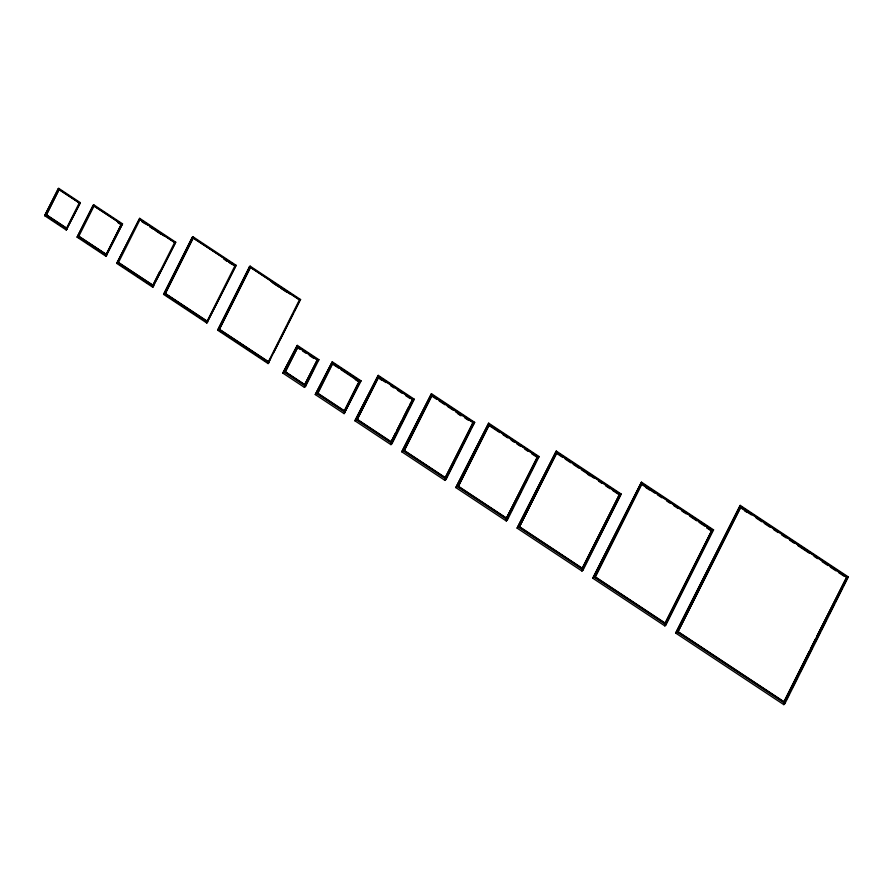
<?xml version="1.0" encoding="UTF-8"?>
<svg xmlns="http://www.w3.org/2000/svg" width="893" height="893" viewBox="0 0 893 893"><rect width="100%" height="100%" fill="white"/><g stroke="black" fill="none" stroke-linecap="round" stroke-linejoin="round"><path stroke-width="1.34" d="M57.967 189.104L44.65 215.693L66.272 230.003L80.359 202.666L58.726 188.356L57.967 189.104L58.369 190.22L59.128 189.472L58.726 188.356L44.65 215.693L46.458 214.789L66.64 228.139L67.042 229.255L45.42 214.945L46.458 214.789M46.38 214.856L59.128 189.472L79.321 202.823L66.484 228.295L46.302 214.934L58.983 189.617L79.243 202.901L80.359 202.666L66.272 230.003L65.87 228.887M92.939 205.513L77.088 237.158L105.921 256.235L122.542 223.842L93.698 204.765L92.939 205.513L93.341 206.618M81.553 239.268L78.126 237.002L77.088 237.158L93.698 204.765L94.111 205.87L78.74 236.399L106.211 254.46L121.426 224.076L93.955 206.026M106.289 254.382L78.897 236.254L77.858 236.411L106.691 255.487L106.289 254.382L121.504 223.998L122.542 223.842L105.921 256.235L105.709 254.94M153.06 285.459L118.389 262.642L140.089 219.455L139.688 218.338L116.737 263.39L152.781 287.245L175.731 242.193L139.688 218.338L116.737 263.39L117.965 263.055M154.623 283.55L152.781 287.245L152.368 286.14L159.758 271.383M152.982 285.537L174.693 242.349L175.731 242.193L155.862 281.094M192.118 237.438L163.586 294.4L206.841 323.02L236.132 265.31L192.877 236.69L192.118 237.438L192.52 238.554M235.093 265.467L193.134 237.951L165.238 293.652L207.053 321.313L235.093 265.467L236.132 265.31L206.841 323.02L206.439 321.915M165.317 293.574L193.29 237.806L192.877 236.69L163.586 294.4L165.395 293.496L207.198 321.167L207.611 322.273L164.357 293.652L165.395 293.496M249.348 266.884L217.658 330.176L268.112 363.574L300.573 299.535L250.118 266.136L249.348 266.884L249.75 268M299.802 300.282L300.573 299.535L299.535 299.691L268.324 361.866L219.31 329.428L250.442 267.331M218.696 330.019L217.658 330.176L250.118 266.136L250.52 267.253L219.31 329.428M270.601 358.606L268.112 363.574L267.71 362.458M273.704 352.4L278.672 342.477M279.922 339.999L286.753 326.347M288.004 323.858L292.971 313.934M294.21 311.445L299.188 301.521M282.824 373.095L297.291 345.39L318.913 359.7L305.596 386.289L304.446 387.406L282.824 373.095L297.291 345.39L297.693 346.495L317.875 359.857L318.913 359.7L317.763 360.817M296.923 347.243L284.242 372.56L297.693 346.495L296.923 347.243L300.282 349.476M285.459 371.812L297.815 347.131L317.283 360.013L304.915 384.693L285.459 371.812L284.767 372.481L297.815 347.131M304.848 384.135L317.283 360.013M305.026 384.716L317.104 360.605M305.194 385.173L285.012 371.812L283.974 371.968L305.596 386.289L305.194 385.173L317.875 359.857L316.725 360.973M304.446 387.406L313.521 369.278M315.262 394.561L332.263 361.799L361.096 380.876L344.095 413.638L315.262 394.561L332.263 361.799L332.665 362.904L360.058 381.032L361.096 380.876M317.294 392.82L331.895 363.652L338.748 368.184M317.45 393.288L344.843 411.416L345.245 412.521L316.412 393.445L317.45 393.288L332.665 362.904L331.515 364.02M332.788 363.529L317.897 393.277L344.564 410.936L359.455 381.188L332.788 363.529L332.096 364.21M344.497 410.367L358.149 383.097M344.843 411.416L360.058 381.032L358.908 382.148M344.095 413.638L359.946 381.992M354.912 420.793L378.241 375.373L414.285 399.227L392.105 443.531L390.944 444.647L354.912 420.793L378.241 375.373L378.643 376.489L413.247 399.383L414.285 399.227L413.135 400.343M356.943 419.04L358.171 416.584M359.41 414.118L368.028 396.905M369.255 394.449L376.031 380.92M377.493 377.605L378.643 376.489L356.843 420.19L378.777 377.114L412.655 399.539L390.732 442.615M391.357 441.365L395.722 432.636M396.972 430.136L401.973 420.156M403.223 417.667L408.213 407.688M409.463 405.199L412.655 399.539M391.547 441.935L412.477 400.131M391.692 442.426L357.1 419.52L356.061 419.677L392.105 443.531L391.692 442.426L413.247 399.383L412.097 400.499M390.944 444.647L396.492 433.574M401.426 423.728L406.36 413.883M409.44 407.733L412.521 401.571M401.761 451.802L431.442 393.724L474.685 422.344L446.165 479.307L445.015 480.423L401.761 451.802L431.442 393.724L431.844 394.829L473.647 422.501L474.685 422.344L471.058 428.417M404.395 450.53L431.966 395.465L473.056 422.657L445.484 477.722L404.395 450.53L403.703 451.199L431.966 395.465M445.406 477.163L473.056 422.657M445.607 477.71L472.888 423.249M445.763 478.201L403.949 450.53L402.91 450.686L446.165 479.307L445.763 478.201L473.647 422.501L472.497 423.617M445.015 480.423L447.493 475.478M448.732 473L453.689 463.087M456.792 456.903L461.759 446.991M462.998 444.513L469.818 430.895M455.821 487.589L488.672 423.17L539.126 456.569L507.436 519.86L506.286 520.976L455.821 487.589L488.672 423.17L489.074 424.287L538.088 456.725L539.126 456.569L537.977 457.685M457.863 485.814L488.304 425.035L499.712 432.569M458.02 486.305L507.034 518.744L507.436 519.86L456.982 486.462L458.02 486.305L489.074 424.287L487.924 425.403M458.377 485.747L489.197 424.912L537.497 456.87L506.063 518.933L537.497 456.87M489.197 424.912L458.455 486.305L506.755 518.264M506.286 520.976L508.15 517.259M511.254 511.053L512.504 508.564M517.471 498.64L520.574 492.434M525.553 482.51L526.792 480.021M531.759 470.098L534.874 463.891M517.092 528.131L556.283 451.065L621.16 493.996L583.129 569.946L581.968 571.062L517.092 528.131L556.283 451.065L556.685 452.171L620.122 494.153L621.16 493.996L581.968 571.062M519.146 526.357L555.915 452.918M519.291 526.859L582.716 568.841L583.129 569.946L518.253 527.015L519.291 526.859L556.685 452.171L555.535 453.298M519.659 526.29L556.808 452.807L619.519 494.309L581.957 569.589L620.122 494.153L618.972 495.269M519.034 527.529L556.808 452.807M592.785 578.217L641.475 482.164L713.563 529.873L666.022 624.81L664.872 625.926L592.785 578.217L641.475 482.164L641.877 483.28L712.525 530.029L713.563 529.873L712.413 530.989M596.055 573.998L612.721 540.723M613.96 538.256L620.747 524.693M621.986 522.226L641.118 484.017M594.972 576.945L665.62 623.694L666.022 624.81L593.934 577.101L594.972 576.945L641.877 483.28L640.727 484.397M642.011 483.906L595.419 576.945L665.341 623.214L711.933 530.174L642.011 483.906L641.319 484.575M665.464 623.214L711.754 530.777M665.62 623.694L712.525 530.029L711.375 531.145M664.872 625.926L711.799 532.228M675.688 633.081L740.219 505.382L848.35 576.934L784.958 703.517L783.808 704.644L675.688 633.081L740.219 505.382L740.632 506.487L847.312 577.09L848.35 576.934L847.2 578.061M689.53 607.742L677.106 632.557L740.632 506.487L690.769 605.253M740.755 507.124L677.62 632.478L740.755 507.124L846.72 577.246L783.585 702.601L809.192 651.477M810.431 648.988L815.432 639.008M816.682 636.519L846.72 577.246M846.542 577.838L783.786 703.159L847.312 577.09L846.162 578.217M783.808 704.644L785.059 702.155M786.298 699.677L789.401 693.47M792.515 687.264L797.482 677.34M800.586 671.134L805.564 661.211M806.803 658.721L811.77 648.798M814.885 642.592L819.852 632.657M821.102 630.179L826.07 620.255M829.173 614.049L834.151 604.115M835.39 601.636L842.222 587.985M843.472 585.507L846.575 579.3M93.531 206.428L94.111 205.87M78.316 236.812L78.897 236.254M139.52 220.013L140.089 219.455L174.693 242.349M174.537 242.505L139.933 219.6M152.368 286.14L153.138 285.392L118.546 262.486L117.508 262.642L153.54 286.497L153.138 285.392M226.789 261.236L223.563 258.78M235.015 265.545L193.134 237.951M299.378 299.836L250.364 267.398M358.774 381.858L359.455 381.188M378.777 377.114L378.085 377.784L381.467 380.027M430.694 395.956L431.844 394.829L403.178 451.278L431.073 395.577L436.878 399.428M536.939 457.841L538.088 456.725L506.264 519.492L537.329 457.473L531.625 453.7M619.519 494.309L581.756 569.031L582.437 568.361L519.726 526.859M711.933 530.174L664.649 623.894L665.341 623.214M78.551 203.571L79.589 203.414M120.734 224.746L121.772 224.589M739.862 507.235L751.46 514.915M756.092 517.985L761.896 521.813M764.207 523.354L770.012 527.194M773.483 529.493L778.127 532.563M781.609 534.862L786.242 537.932M789.725 540.232L794.357 543.301M797.84 545.612L809.438 553.28M814.07 556.35L817.553 558.65M822.196 561.719L827.99 565.559M830.311 567.1L836.105 570.928M838.427 572.469L844.22 576.309M744.673 510.841L746.972 512.37M642.268 484.787L646.9 487.857M649.222 489.386L655.015 493.215M657.326 494.755L661.959 497.814M666.591 500.884L670.063 503.183M673.545 505.483L678.178 508.552M681.649 510.852L686.282 513.91M689.753 516.21L696.707 520.809M699.018 522.338L704.811 526.178M707.122 527.707L710.605 530.007M645.907 487.611L649.345 489.889M706.653 527.819L710.091 530.096M557.076 453.689L562.836 457.495M565.146 459.024L570.906 462.842M573.217 464.371L578.988 468.189M581.287 469.707L587.058 473.524M589.369 475.054L593.979 478.112M598.589 481.16L602.049 483.448M605.51 485.736L610.12 488.795M612.431 490.324L619.351 494.901M587.471 474.228L589.804 475.768M250.52 267.253L299.535 299.691M503.127 434.835L507.682 437.849M511.109 440.115L514.524 442.381M516.801 443.888L520.228 446.154M524.783 449.168L528.209 451.434M270.657 281.206L276.35 284.979M278.638 286.486L290.035 294.031M272.99 283.059L278.75 286.876M281.061 288.406L286.82 292.212M439.2 400.957L445.015 404.808M447.337 406.337L453.142 410.177M455.463 411.718L461.268 415.558M464.751 417.868L468.233 420.179M224.255 258.925L233.553 265.076M229.133 262.475L232.37 264.607M457.529 413.504L460.955 415.77M381.344 379.525L385.955 382.572M390.565 385.631L394.025 387.919M397.485 390.208L402.096 393.255M405.556 395.554L410.177 398.602M142.02 221.352L147.78 225.17M150.091 226.699L155.851 230.517M158.161 232.035L163.932 235.852M141.775 221.509L145.157 223.741M149.667 226.733L153.049 228.965M155.304 230.461L160.941 234.189M94.033 205.948L121.504 223.998L120.923 224.556L117.697 222.424M341.026 369.691L359.287 381.78M117.686 222.111L121.113 224.377M355.291 379.558L357.613 381.088M302.526 350.96L305.897 353.181M309.257 355.414L313.744 358.383M357.535 419.52L391.413 441.935M678.312 631.809L784.277 701.931M51.292 219.243L54.663 221.464M56.906 222.949L61.383 225.918M86.119 242.282L88.396 243.8M91.823 246.066L96.388 249.08M99.815 251.346L103.231 253.612M120.075 264.763L123.535 267.052M128.157 270.11L131.617 272.398M136.227 275.446L139.688 277.734M144.298 280.793L147.758 283.081M165.785 295.014L169.268 297.324M172.762 299.624L177.406 302.705M180.888 305.004L185.532 308.085M189.015 310.384L193.658 313.454M197.141 315.765L201.796 318.834M220.973 331.537L223.25 333.044M226.666 335.299L230.093 337.565M234.647 340.59L238.074 342.845M241.49 345.111L244.905 347.377M247.194 348.884L251.748 351.898M255.164 354.164L259.729 357.178M263.145 359.444L266.572 361.71M219.455 329.283L218.417 329.428L268.882 362.826L268.48 361.721L219.455 329.283M677.876 631.809L676.838 631.965L784.958 703.517L784.556 702.411L677.876 631.809"/></g></svg>
